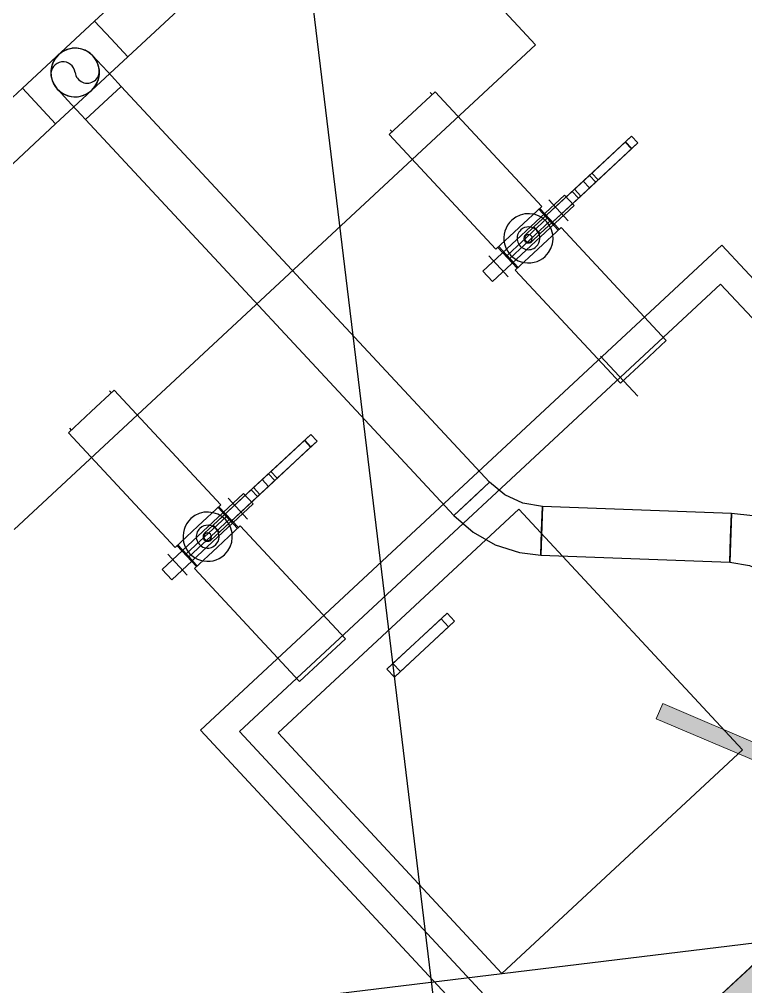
# Model space of a CAD drawing. Header units: millimetres. Extents: x 400382 to 401276, y 4543898 to 4544126.
# Drawn here: x 400487.927 to 400489.254, y 4543998.56 to 4544000.326 of the extents above; entities that cross this region are included whole.
import ezdxf

# ---------------------------------------------------------------- set-up
doc = ezdxf.new("R2010")
doc.units = ezdxf.units.MM
for name, pattern in [('ACAD_ISO05W100', [33, 24, -3, 0, -3, 0, -3]), ('AKS', [3, 2.5, -0.25, 0, -0.25]), ('DASHDOT2', [0.5, 0.25, -0.125, 0, -0.125])]:
    doc.linetypes.add(name, pattern=pattern)
doc.layers.add('A-DETL-GENF', color=92, linetype='Continuous', lineweight=9)
for name, color, linetype in [('aks prota', 2, 'AKS'), ('iderzi_PROTA', 3, 'Continuous'), ('kiriş prota', 6, 'Continuous'), ('kolon tarama prota', 252, 'Continuous'), ('merdiven prota', 2, 'Continuous'), ('PRT-AL-TUNEL_EKSENI', 14, 'DASHDOT2')]:
    doc.layers.add(name, color=color, linetype=linetype)

# ---------------------------------------------------------------- blocks, each defined once
blk = doc.blocks.new('Riser Direction1 - Flow Direction _25mm_ 2-2155046-_17_70 m  ARA KAT')
at = {"layer": 'A-DETL-GENF'}
blk.add_hatch(color=256, dxfattribs=at).paths.add_polyline_path([(0, 0), (118, 0), (96, -38.1), (354.9, -187.5), (339.8, -213.5), (81, -64.1), (59, -102.2)], flags=0)
for p, q in [((0, 0), (59, -102.2)), ((118, 0), (0, 0)), ((118, 0), (0, 0)), ((59, -102.2), (0, 0)), ((96, -38.1), (118, 0)), ((96, -38.1), (118, 0)), ((354.9, -187.5), (96, -38.1)), ((96, -38.1), (354.9, -187.5)), ((59, -102.2), (81, -64.1)), ((81, -64.1), (59, -102.2)), ((81, -64.1), (339.8, -213.5)), ((81, -64.1), (339.8, -213.5)), ((339.8, -213.5), (354.9, -187.5)), ((339.8, -213.5), (354.9, -187.5))]:
    blk.add_line(p, q, dxfattribs=at)
blk = doc.blocks.new('17.60 mekanik')
at = {"layer": 'kolon tarama prota'}
for p, q in [((144360.58, 61546.27), (144360.58, 61547.79)), ((144360.58, 61547.79), (144360.58, 61547.79)), ((144360.58, 61547.79), (144360.58, 61537.86)), ((144360.58, 61547.79), (144362.26, 61547.79)), ((144360.58, 61547.79), (144362.26, 61547.79)), ((144362.26, 61537.86), (144362.26, 61547.79)), ((144362.26, 61547.79), (144362.26, 61547.79)), ((144362.26, 61547.79), (144362.26, 61546.27)), ((144336.42, 61546.29), (144226.42, 61546.29)), ((144226.42, 61546.29), (144336.42, 61546.29)), ((144336.42, 61416.29), (144336.42, 61546.29)), ((144336.42, 61546.29), (144336.42, 61416.29)), ((144336.42, 61546.29), (144336.42, 61546.29)), ((144360.58, 61537.27), (144360.58, 61546.27)), ((144362.26, 61546.27), (144360.58, 61546.27)), ((144360.58, 61535.69), (144360.58, 61546.19)), ((144360.58, 61546.19), (144360.58, 61546.19)), ((144360.58, 61546.19), (144360.58, 61533.53)), ((144360.58, 61546.19), (144362.26, 61546.19)), ((144360.58, 61546.19), (144362.26, 61546.19)), ((144362.26, 61546.27), (144362.26, 61537.27)), ((144362.26, 61533.53), (144362.26, 61546.19)), ((144362.26, 61546.19), (144362.26, 61546.19)), ((144362.26, 61546.19), (144362.26, 61535.69)), ((144496.42, 61546.29), (144386.42, 61546.29)), ((144386.42, 61546.29), (144386.42, 61416.29)), ((144386.42, 61416.29), (144386.42, 61546.29)), ((144386.42, 61546.29), (144496.42, 61546.29)), ((144386.42, 61546.29), (144386.42, 61546.29)), ((144491.42, 61541.29), (144391.42, 61541.29)), ((144391.42, 61541.29), (144391.42, 61421.29)), ((144391.42, 61421.29), (144391.42, 61541.29)), ((144391.42, 61541.29), (144491.42, 61541.29)), ((144391.42, 61541.29), (144391.42, 61541.29)), ((144360.58, 61537.86), (144360.58, 61533.53)), ((144360.58, 61537.86), (144362.26, 61537.86)), ((144360.58, 61532.94), (144360.58, 61537.27)), ((144360.58, 61537.27), (144362.26, 61537.27)), ((144362.26, 61533.53), (144362.26, 61537.86)), ((144362.26, 61537.27), (144362.26, 61532.94)), ((144360.58, 61533.53), (144360.58, 61535.69)), ((144362.26, 61535.69), (144360.58, 61535.69)), ((144362.26, 61535.69), (144362.26, 61533.53)), ((144360.58, 61533.53), (144362.26, 61533.53)), ((144360.58, 61533.53), (144360.58, 61523.44)), ((144360.58, 61533.53), (144362.26, 61533.53)), ((144362.26, 61523.44), (144362.26, 61533.53)), ((144362.72, 61531.46), (144360.12, 61531.46)), ((144360.12, 61511.12), (144360.12, 61531.46)), ((144360.12, 61531.46), (144360.12, 61511.12)), ((144360.58, 61523.44), (144360.58, 61532.94)), ((144362.26, 61532.94), (144360.58, 61532.94)), ((144362.26, 61532.94), (144362.26, 61523.44)), ((144362.72, 61511.12), (144362.72, 61531.46)), ((144362.72, 61531.46), (144362.72, 61511.12)), ((144364.02, 61528.79), (144358.82, 61528.79)), ((144330.22, 61526.29), (144329.72, 61526.29)), ((144358.82, 61527.01), (144330.22, 61527.01)), ((144330.22, 61521.29), (144330.22, 61527.01)), ((144330.22, 61527.01), (144330.22, 61521.29)), ((144358.82, 61521.29), (144358.82, 61527.01)), ((144358.82, 61527.01), (144358.82, 61521.29)), ((144364.02, 61526.52), (144358.82, 61526.52)), ((144364.02, 61526.29), (144358.82, 61526.29)), ((144364.02, 61526.29), (144358.82, 61526.29)), ((144362.72, 61526.29), (144360.12, 61526.29)), ((144361.77, 61526.29), (144361.07, 61526.29)), ((144361.07, 61516.29), (144361.07, 61526.29)), ((144361.07, 61526.29), (144361.07, 61516.29)), ((144361.77, 61516.29), (144361.77, 61526.29)), ((144361.77, 61526.29), (144361.77, 61516.29)), ((144392.22, 61527.01), (144364.02, 61527.01)), ((144364.02, 61521.29), (144364.02, 61527.01)), ((144364.02, 61527.01), (144364.02, 61521.29)), ((144392.22, 61521.29), (144392.22, 61527.01)), ((144392.22, 61527.01), (144392.22, 61521.29)), ((144360.58, 61523.44), (144360.58, 61523.44)), ((144360.58, 61523.44), (144362.26, 61523.44)), ((144360.58, 61523.44), (144362.26, 61523.44)), ((144360.58, 61523.44), (144360.58, 61521.29)), ((144362.26, 61523.44), (144360.58, 61523.44)), ((144360.58, 61523.44), (144362.26, 61523.44)), ((144360.58, 61521.29), (144360.58, 61523.44)), ((144360.58, 61523.44), (144360.58, 61523.44)), ((144362.26, 61523.44), (144362.26, 61523.44)), ((144362.26, 61521.29), (144362.26, 61523.44)), ((144362.26, 61523.44), (144362.26, 61521.29)), ((144362.26, 61523.44), (144362.26, 61523.44)), ((144329.72, 61521.29), (144329.72, 61521.29)), ((144329.72, 61521.29), (144329.72, 61521.29)), ((144330.22, 61515.58), (144330.22, 61521.29)), ((144330.22, 61521.29), (144330.22, 61515.58)), ((144330.22, 61521.29), (144330.22, 61521.29)), ((144330.22, 61521.29), (144330.22, 61521.29)), ((144358.82, 61515.58), (144358.82, 61521.29)), ((144358.82, 61521.29), (144358.82, 61515.58)), ((144358.82, 61521.29), (144358.82, 61521.29)), ((144358.82, 61521.29), (144358.82, 61521.29)), ((144358.82, 61521.29), (144358.82, 61521.29)), ((144358.82, 61521.29), (144358.82, 61521.29)), ((144358.82, 61521.29), (144358.82, 61521.29)), ((144358.82, 61521.29), (144358.82, 61521.29)), ((144358.82, 61521.29), (144358.82, 61521.29)), ((144358.82, 61521.29), (144358.82, 61521.29)), ((144360.12, 61521.29), (144360.12, 61521.29)), ((144360.12, 61521.29), (144360.12, 61521.29)), ((144362.72, 61521.29), (144362.72, 61521.29)), ((144362.72, 61521.29), (144362.72, 61521.29)), ((144364.02, 61515.58), (144364.02, 61521.29)), ((144364.02, 61521.29), (144364.02, 61515.58)), ((144364.02, 61521.29), (144364.02, 61521.29)), ((144364.02, 61521.29), (144364.02, 61521.29)), ((144364.02, 61521.29), (144364.02, 61521.29)), ((144364.02, 61521.29), (144364.02, 61521.29)), ((144364.02, 61521.29), (144364.02, 61521.29)), ((144364.02, 61521.29), (144364.02, 61521.29)), ((144364.02, 61521.29), (144364.02, 61521.29)), ((144364.02, 61521.29), (144364.02, 61521.29)), ((144392.22, 61515.58), (144392.22, 61521.29)), ((144392.22, 61521.29), (144392.22, 61515.58)), ((144329.72, 61516.29), (144330.22, 61516.29)), ((144330.22, 61515.58), (144358.82, 61515.58)), ((144358.82, 61516.29), (144364.02, 61516.29)), ((144358.82, 61516.29), (144364.02, 61516.29)), ((144358.82, 61516.07), (144364.02, 61516.07)), ((144360.12, 61516.29), (144362.72, 61516.29)), ((144361.07, 61516.29), (144361.77, 61516.29)), ((144364.02, 61515.58), (144392.22, 61515.58)), ((144278.43, 61513.69), (144278.43, 61490.29)), ((144287.32, 61490.29), (144287.32, 61513.69)), ((144358.82, 61513.79), (144364.02, 61513.79)), ((144423.44, 61514.23), (144399.03, 61489.81)), ((144423.44, 61514.23), (144426.59, 61511.09)), ((144426.59, 61511.09), (144423.44, 61514.23)), ((144423.44, 61514.23), (144429.73, 61507.94)), ((144429.73, 61507.94), (144423.44, 61514.23)), ((144360.12, 61511.12), (144362.72, 61511.12)), ((144426.59, 61511.09), (144429.73, 61507.94)), ((144429.73, 61507.94), (144426.59, 61511.09)), ((144405.31, 61483.53), (144429.73, 61507.94)), ((144507.22, 61496.15), (144433.38, 61394.52)), ((144282.87, 61490.29), (144278.43, 61490.29)), ((144278.43, 61490.29), (144282.87, 61490.29)), ((144278.43, 61490.29), (144278.43, 61472.29)), ((144287.32, 61490.29), (144282.87, 61490.29)), ((144282.87, 61490.29), (144287.32, 61490.29)), ((144282.87, 61490.29), (144282.87, 61490.29)), ((144282.87, 61490.29), (144282.87, 61490.29)), ((144287.32, 61472.29), (144287.32, 61490.29)), ((144399.03, 61489.81), (144402.17, 61486.67)), ((144402.17, 61486.67), (144399.03, 61489.81)), ((144405.31, 61483.53), (144399.03, 61489.81)), ((144399.03, 61489.81), (144405.31, 61483.53)), ((144389.2, 61485.74), (144290.47, 61485.74)), ((144290.47, 61481.29), (144290.47, 61485.74)), ((144290.47, 61485.74), (144290.47, 61481.29)), ((144389.2, 61481.29), (144389.2, 61485.74)), ((144389.2, 61485.74), (144389.2, 61481.29)), ((144389.2, 61476.85), (144389.2, 61485.74)), ((144389.2, 61485.74), (144389.2, 61476.85)), ((144456.42, 61486.29), (144396.42, 61486.29)), ((144396.42, 61486.29), (144396.42, 61426.29)), ((144396.42, 61426.29), (144396.42, 61486.29)), ((144396.42, 61486.29), (144456.42, 61486.29)), ((144396.42, 61486.29), (144396.42, 61486.29)), ((144402.17, 61486.67), (144405.31, 61483.53)), ((144405.31, 61483.53), (144402.17, 61486.67)), ((144456.42, 61426.29), (144456.42, 61486.29)), ((144456.42, 61486.29), (144456.42, 61426.29)), ((144456.42, 61486.29), (144456.42, 61486.29)), ((144290.47, 61476.85), (144290.47, 61481.29)), ((144290.47, 61481.29), (144290.47, 61476.85)), ((144290.47, 61481.29), (144290.47, 61481.29)), ((144290.47, 61481.29), (144290.47, 61481.29)), ((144389.2, 61476.85), (144389.2, 61481.29)), ((144389.2, 61481.29), (144389.2, 61476.85)), ((144290.47, 61476.85), (144389.2, 61476.85)), ((144278.43, 61472.29), (144278.43, 61450.29)), ((144282.87, 61472.29), (144278.43, 61472.29)), ((144278.43, 61472.29), (144282.87, 61472.29)), ((144282.87, 61472.29), (144282.87, 61472.29)), ((144282.87, 61472.29), (144282.87, 61472.29)), ((144287.32, 61472.29), (144282.87, 61472.29)), ((144282.87, 61472.29), (144287.32, 61472.29)), ((144287.32, 61450.29), (144287.32, 61472.29)), ((144360.58, 61466.27), (144360.58, 61467.79)), ((144360.58, 61467.79), (144360.58, 61467.79)), ((144360.58, 61467.79), (144360.58, 61457.86)), ((144360.58, 61467.79), (144362.26, 61467.79)), ((144360.58, 61467.79), (144362.26, 61467.79)), ((144362.26, 61457.86), (144362.26, 61467.79)), ((144362.26, 61467.79), (144362.26, 61467.79)), ((144362.26, 61467.79), (144362.26, 61466.27)), ((144360.58, 61457.27), (144360.58, 61466.27)), ((144362.26, 61466.27), (144360.58, 61466.27)), ((144360.58, 61455.69), (144360.58, 61466.19)), ((144360.58, 61466.19), (144360.58, 61466.19)), ((144360.58, 61466.19), (144360.58, 61453.53)), ((144360.58, 61466.19), (144362.26, 61466.19)), ((144360.58, 61466.19), (144362.26, 61466.19)), ((144362.26, 61466.27), (144362.26, 61457.27)), ((144362.26, 61453.53), (144362.26, 61466.19)), ((144362.26, 61466.19), (144362.26, 61466.19)), ((144362.26, 61466.19), (144362.26, 61455.69)), ((144403.42, 61463.79), (144401.42, 61463.79)), ((144401.42, 61463.79), (144401.42, 61448.79)), ((144401.42, 61463.79), (144403.42, 61463.79)), ((144401.42, 61462.29), (144401.42, 61463.79)), ((144401.42, 61463.79), (144401.42, 61463.79)), ((144403.42, 61448.79), (144403.42, 61463.79)), ((144403.42, 61463.79), (144403.42, 61462.29)), ((144403.42, 61463.79), (144403.42, 61463.79)), ((144403.42, 61462.29), (144401.42, 61462.29)), ((144401.42, 61462.29), (144401.42, 61462.29)), ((144401.42, 61462.29), (144401.42, 61450.29)), ((144401.42, 61462.29), (144403.42, 61462.29)), ((144403.42, 61450.29), (144403.42, 61462.29)), ((144403.42, 61462.29), (144403.42, 61462.29)), ((144360.58, 61457.86), (144360.58, 61453.53)), ((144360.58, 61457.86), (144362.26, 61457.86)), ((144360.58, 61452.94), (144360.58, 61457.27)), ((144360.58, 61457.27), (144362.26, 61457.27)), ((144362.26, 61453.53), (144362.26, 61457.86)), ((144362.26, 61457.27), (144362.26, 61452.94)), ((144360.58, 61453.53), (144360.58, 61455.69)), ((144362.26, 61455.69), (144360.58, 61455.69)), ((144362.26, 61455.69), (144362.26, 61453.53)), ((144360.58, 61453.53), (144362.26, 61453.53)), ((144360.58, 61453.53), (144360.58, 61443.44)), ((144360.58, 61453.53), (144362.26, 61453.53)), ((144360.58, 61443.44), (144360.58, 61452.94)), ((144362.26, 61452.94), (144360.58, 61452.94)), ((144362.26, 61443.44), (144362.26, 61453.53)), ((144362.26, 61452.94), (144362.26, 61443.44)), ((144362.72, 61451.46), (144360.12, 61451.46)), ((144360.12, 61431.12), (144360.12, 61451.46)), ((144360.12, 61451.46), (144360.12, 61431.12)), ((144362.72, 61431.12), (144362.72, 61451.46)), ((144362.72, 61451.46), (144362.72, 61431.12)), ((144401.42, 61448.79), (144401.42, 61450.29)), ((144401.42, 61450.29), (144403.42, 61450.29)), ((144401.42, 61450.29), (144401.42, 61450.29)), ((144403.42, 61450.29), (144401.42, 61450.29)), ((144403.42, 61450.29), (144403.42, 61448.79)), ((144403.42, 61450.29), (144403.42, 61450.29)), ((144364.02, 61448.79), (144358.82, 61448.79)), ((144401.42, 61448.79), (144403.42, 61448.79)), ((144403.42, 61448.79), (144401.42, 61448.79)), ((144401.42, 61448.79), (144401.42, 61448.79)), ((144403.42, 61448.79), (144403.42, 61448.79)), ((144358.82, 61447.01), (144330.22, 61447.01)), ((144330.22, 61441.29), (144330.22, 61447.01)), ((144330.22, 61447.01), (144330.22, 61441.29)), ((144358.82, 61441.29), (144358.82, 61447.01)), ((144358.82, 61447.01), (144358.82, 61441.29)), ((144364.02, 61446.52), (144358.82, 61446.52)), ((144392.22, 61447.01), (144364.02, 61447.01)), ((144364.02, 61441.29), (144364.02, 61447.01)), ((144364.02, 61447.01), (144364.02, 61441.29)), ((144392.22, 61441.29), (144392.22, 61447.01)), ((144392.22, 61447.01), (144392.22, 61441.29)), ((144330.22, 61446.29), (144329.72, 61446.29)), ((144364.02, 61446.29), (144358.82, 61446.29)), ((144364.02, 61446.29), (144358.82, 61446.29)), ((144362.72, 61446.29), (144360.12, 61446.29)), ((144361.77, 61446.29), (144361.07, 61446.29)), ((144361.07, 61436.29), (144361.07, 61446.29)), ((144361.07, 61446.29), (144361.07, 61436.29)), ((144361.77, 61436.29), (144361.77, 61446.29)), ((144361.77, 61446.29), (144361.77, 61436.29)), ((144360.58, 61443.44), (144360.58, 61443.44)), ((144360.58, 61443.44), (144362.26, 61443.44)), ((144360.58, 61443.44), (144362.26, 61443.44)), ((144360.58, 61443.44), (144360.58, 61441.29)), ((144362.26, 61443.44), (144360.58, 61443.44)), ((144360.58, 61443.44), (144362.26, 61443.44)), ((144360.58, 61441.29), (144360.58, 61443.44)), ((144360.58, 61443.44), (144360.58, 61443.44)), ((144362.26, 61443.44), (144362.26, 61443.44)), ((144362.26, 61441.29), (144362.26, 61443.44)), ((144362.26, 61443.44), (144362.26, 61441.29)), ((144362.26, 61443.44), (144362.26, 61443.44)), ((144329.72, 61441.29), (144329.72, 61441.29)), ((144329.72, 61441.29), (144329.72, 61441.29)), ((144330.22, 61435.58), (144330.22, 61441.29)), ((144330.22, 61441.29), (144330.22, 61435.58)), ((144330.22, 61441.29), (144330.22, 61441.29)), ((144330.22, 61441.29), (144330.22, 61441.29)), ((144358.82, 61435.58), (144358.82, 61441.29)), ((144358.82, 61441.29), (144358.82, 61435.58)), ((144358.82, 61441.29), (144358.82, 61441.29)), ((144358.82, 61441.29), (144358.82, 61441.29)), ((144358.82, 61441.29), (144358.82, 61441.29)), ((144358.82, 61441.29), (144358.82, 61441.29)), ((144358.82, 61441.29), (144358.82, 61441.29)), ((144358.82, 61441.29), (144358.82, 61441.29)), ((144358.82, 61441.29), (144358.82, 61441.29)), ((144358.82, 61441.29), (144358.82, 61441.29)), ((144360.12, 61441.29), (144360.12, 61441.29)), ((144360.12, 61441.29), (144360.12, 61441.29)), ((144362.72, 61441.29), (144362.72, 61441.29)), ((144362.72, 61441.29), (144362.72, 61441.29)), ((144364.02, 61435.58), (144364.02, 61441.29)), ((144364.02, 61441.29), (144364.02, 61435.58)), ((144364.02, 61441.29), (144364.02, 61441.29)), ((144364.02, 61441.29), (144364.02, 61441.29)), ((144364.02, 61441.29), (144364.02, 61441.29)), ((144364.02, 61441.29), (144364.02, 61441.29)), ((144364.02, 61441.29), (144364.02, 61441.29)), ((144364.02, 61441.29), (144364.02, 61441.29)), ((144364.02, 61441.29), (144364.02, 61441.29)), ((144364.02, 61441.29), (144364.02, 61441.29)), ((144392.22, 61435.58), (144392.22, 61441.29)), ((144392.22, 61441.29), (144392.22, 61435.58)), ((144329.72, 61436.29), (144330.22, 61436.29)), ((144358.82, 61436.29), (144364.02, 61436.29)), ((144358.82, 61436.29), (144364.02, 61436.29)), ((144358.82, 61436.07), (144364.02, 61436.07)), ((144360.12, 61436.29), (144362.72, 61436.29)), ((144361.07, 61436.29), (144361.77, 61436.29)), ((144330.22, 61435.58), (144358.82, 61435.58)), ((144364.02, 61435.58), (144392.22, 61435.58)), ((144358.82, 61433.79), (144364.02, 61433.79)), ((144360.12, 61431.12), (144362.72, 61431.12)), ((144396.42, 61426.29), (144456.42, 61426.29)), ((144456.42, 61426.29), (144396.42, 61426.29)), ((144396.42, 61426.29), (144396.42, 61426.29)), ((144456.42, 61426.29), (144456.42, 61426.29)), ((144391.42, 61421.29), (144491.42, 61421.29)), ((144491.42, 61421.29), (144391.42, 61421.29)), ((144391.42, 61421.29), (144391.42, 61421.29)), ((144386.42, 61416.29), (144496.42, 61416.29)), ((144496.42, 61416.29), (144386.42, 61416.29)), ((144386.42, 61416.29), (144386.42, 61416.29))]:
    blk.add_line(p, q, dxfattribs=at)
at = {"layer": 'kolon tarama prota', "flags": 128}
for points in [[(144439.56, 61520.9), (144434.93, 61520.43), (144430.5, 61519.03), (144426.44, 61516.75), (144423.44, 61514.23)], [(144429.73, 61507.94), (144432.61, 61510.15), (144435.96, 61511.54), (144439.56, 61512.01), (144439.56, 61512.01)], [(144399.03, 61489.81), (144396.15, 61487.6), (144392.8, 61486.21), (144389.2, 61485.74), (144389.2, 61485.74)], [(144290.47, 61485.74), (144287.84, 61485.74), (144285.53, 61485.74), (144283.83, 61485.74), (144282.96, 61485.74), (144282.87, 61485.74)], [(144389.2, 61476.85), (144393.82, 61477.32), (144398.26, 61478.73), (144402.31, 61481), (144405.31, 61483.53)], [(144282.87, 61476.85), (144283.34, 61476.85), (144284.7, 61476.85), (144286.77, 61476.85), (144289.3, 61476.85), (144290.47, 61476.85)]]:
    blk.add_lwpolyline(points, dxfattribs=at)
at = {"layer": 'kolon tarama prota'}
for centre, radius, start, end in [((144361.42, 61521.29), 4.5, 0, 180), ((144361.42, 61521.29), 4.5, 0, 180), ((144361.42, 61521.29), 4.5, 0, 180), ((144361.42, 61521.29), 4.5, 0, 180), ((144361.42, 61521.29), 2.08, 0, 180), ((144361.42, 61521.29), 2.08, 0, 180), ((144361.42, 61521.29), 2.08, 0, 180), ((144361.42, 61521.29), 2.08, 0, 180), ((144361.42, 61521.29), 4.5, 180, 0), ((144361.42, 61521.29), 4.5, 180, 0), ((144361.42, 61521.29), 4.5, 180, 0), ((144361.42, 61521.29), 4.5, 180, 0), ((144361.42, 61521.29), 2.08, 180, 0), ((144361.42, 61521.29), 2.08, 180, 0), ((144361.42, 61521.29), 2.08, 180, 0), ((144361.42, 61521.29), 2.08, 180, 0), ((144361.42, 61521.29), 0.84, 180, 0), ((144361.42, 61521.29), 0.84, 180, 0), ((144361.42, 61521.29), 0.7, 0, 180), ((144361.42, 61521.29), 0.7, 0, 180), ((144361.42, 61521.29), 0.7, 0, 180), ((144361.42, 61521.29), 0.7, 0, 180), ((144361.42, 61521.29), 0.7, 180, 0), ((144361.42, 61521.29), 0.7, 180, 0), ((144361.42, 61521.29), 0.7, 180, 0), ((144361.42, 61521.29), 0.7, 180, 0), ((144282.87, 61481.29), 4.44, 90, 270), ((144282.87, 61481.29), 4.44, 0, 180), ((144282.87, 61481.29), 4.45, 324, 144), ((144282.87, 61481.29), 4.45, 270, 90), ((144282.87, 61481.29), 4.44, 144, 324), ((144284.18, 61483.09), 2.22, 234, 54), ((144282.87, 61481.29), 4.44, 180, 0), ((144281.57, 61479.5), 2.22, 54, 234), ((144361.42, 61441.29), 4.5, 0, 180), ((144361.42, 61441.29), 4.5, 0, 180), ((144361.42, 61441.29), 4.5, 0, 180), ((144361.42, 61441.29), 4.5, 0, 180), ((144361.42, 61441.29), 2.08, 0, 180), ((144361.42, 61441.29), 2.08, 0, 180), ((144361.42, 61441.29), 2.08, 0, 180), ((144361.42, 61441.29), 2.08, 0, 180), ((144361.42, 61441.29), 4.5, 180, 0), ((144361.42, 61441.29), 4.5, 180, 0), ((144361.42, 61441.29), 4.5, 180, 0), ((144361.42, 61441.29), 4.5, 180, 0), ((144361.42, 61441.29), 2.08, 180, 0), ((144361.42, 61441.29), 2.08, 180, 0), ((144361.42, 61441.29), 2.08, 180, 0), ((144361.42, 61441.29), 2.08, 180, 0), ((144361.42, 61441.29), 0.84, 180, 0), ((144361.42, 61441.29), 0.84, 180, 0), ((144361.42, 61441.29), 0.7, 0, 180), ((144361.42, 61441.29), 0.7, 0, 180), ((144361.42, 61441.29), 0.7, 0, 180), ((144361.42, 61441.29), 0.7, 0, 180), ((144361.42, 61441.29), 0.7, 180, 0), ((144361.42, 61441.29), 0.7, 180, 0), ((144361.42, 61441.29), 0.7, 180, 0), ((144361.42, 61441.29), 0.7, 180, 0)]:
    blk.add_arc(centre, radius, start, end, dxfattribs=at)
at = {"layer": 'kolon tarama prota', "xscale": 0.1, "yscale": 0.1, "zscale": 0.1, "rotation": 233.9999999999987}
blk.add_blockref('Riser Direction1 - Flow Direction _25mm_ 2-2155046-_17_70 m  ARA KAT', (144477.58, 61496.32), dxfattribs=at)

msp = doc.modelspace()

# ---------------------------------------------------------------- hatches: boundary and pattern name
at = {"layer": 'kolon tarama prota'}
h = msp.add_hatch(dxfattribs=at)
h.set_pattern_fill('DOTS', color=2, scale=0.1, angle=-47.07601)
h.set_pattern_definition([(312.923994, (398997.36488, 4544993.93019), (0.170302485, 0.049990168), [0, -0.15875])])
h.paths.add_polyline_path([(400504.14415, 4544013.66464), (400507.6855, 4544009.8569), (400492.11206, 4543995.37301), (400491.37243, 4543996.16828), (400490.40724, 4543997.20607), (400489.18348, 4543998.52189), (400490.13948, 4543999.41101), (400490.0054, 4544000.51506)])

# ---------------------------------------------------------------- linework, layer by layer
at = {"layer": 'aks prota', "ltscale": 10}
msp.add_line((400490.07415, 4543987.09137), (400475.9776, 4544103.17131), dxfattribs=at)
at = {"layer": 'iderzi_PROTA', "linetype": 'ACAD_ISO05W100', "lineweight": 30, "ltscale": 2}
msp.add_lwpolyline([(400485.66809, 4544011.28476), (400488.89601, 4544007.81402), (400488.1404, 4544007.11127), (400489.36334, 4544005.79633), (400489.4699, 4544004.91968), (400489.92144, 4544001.20476), (400489.96337, 4544000.85986), (400490.00529, 4544000.51495), (400490.13947, 4543999.411), (400489.18348, 4543998.52189), (400490.40724, 4543997.20607), (400490.61824, 4543995.46722), (400490.71031, 4543994.71042), (400490.78001, 4543994.13415), (400490.99544, 4543992.35877), (400489.11949, 4543990.61406)], dxfattribs=at)
at = {"layer": 'kiriş prota'}
for points in [[(400504.14415, 4544013.66464), (400507.6855, 4544009.8569), (400492.11206, 4543995.37301), (400491.37243, 4543996.16828), (400490.40724, 4543997.20607), (400489.18348, 4543998.52189), (400490.13948, 4543999.41101), (400490.0054, 4544000.51506), (400504.14415, 4544013.66464)], [(400490.43772, 4543991.83973), (400490.99595, 4543992.35821), (400490.40724, 4543997.20607), (400489.18348, 4543998.52189), (400490.13948, 4543999.41101), (400489.36334, 4544005.79633), (400488.1404, 4544007.11127), (400488.89628, 4544007.81426), (400487.33689, 4544009.49096)]]:
    msp.add_lwpolyline(points, dxfattribs=at)
at = {"layer": 'PRT-AL-TUNEL_EKSENI', "ltscale": 10}
msp.add_line((400396.13071, 4544099.55496), (400509.12628, 4543978.05932), dxfattribs=at)

# ---------------------------------------------------------------- block references
at = {"layer": 'merdiven prota', "xscale": 0.01, "yscale": 0.01, "zscale": 0.01, "rotation": 312.9239939588403}
msp.add_blockref('17.60 mekanik', (399055.2216, 4544638.04734), dxfattribs=at)

doc.saveas('drawing.dxf')
